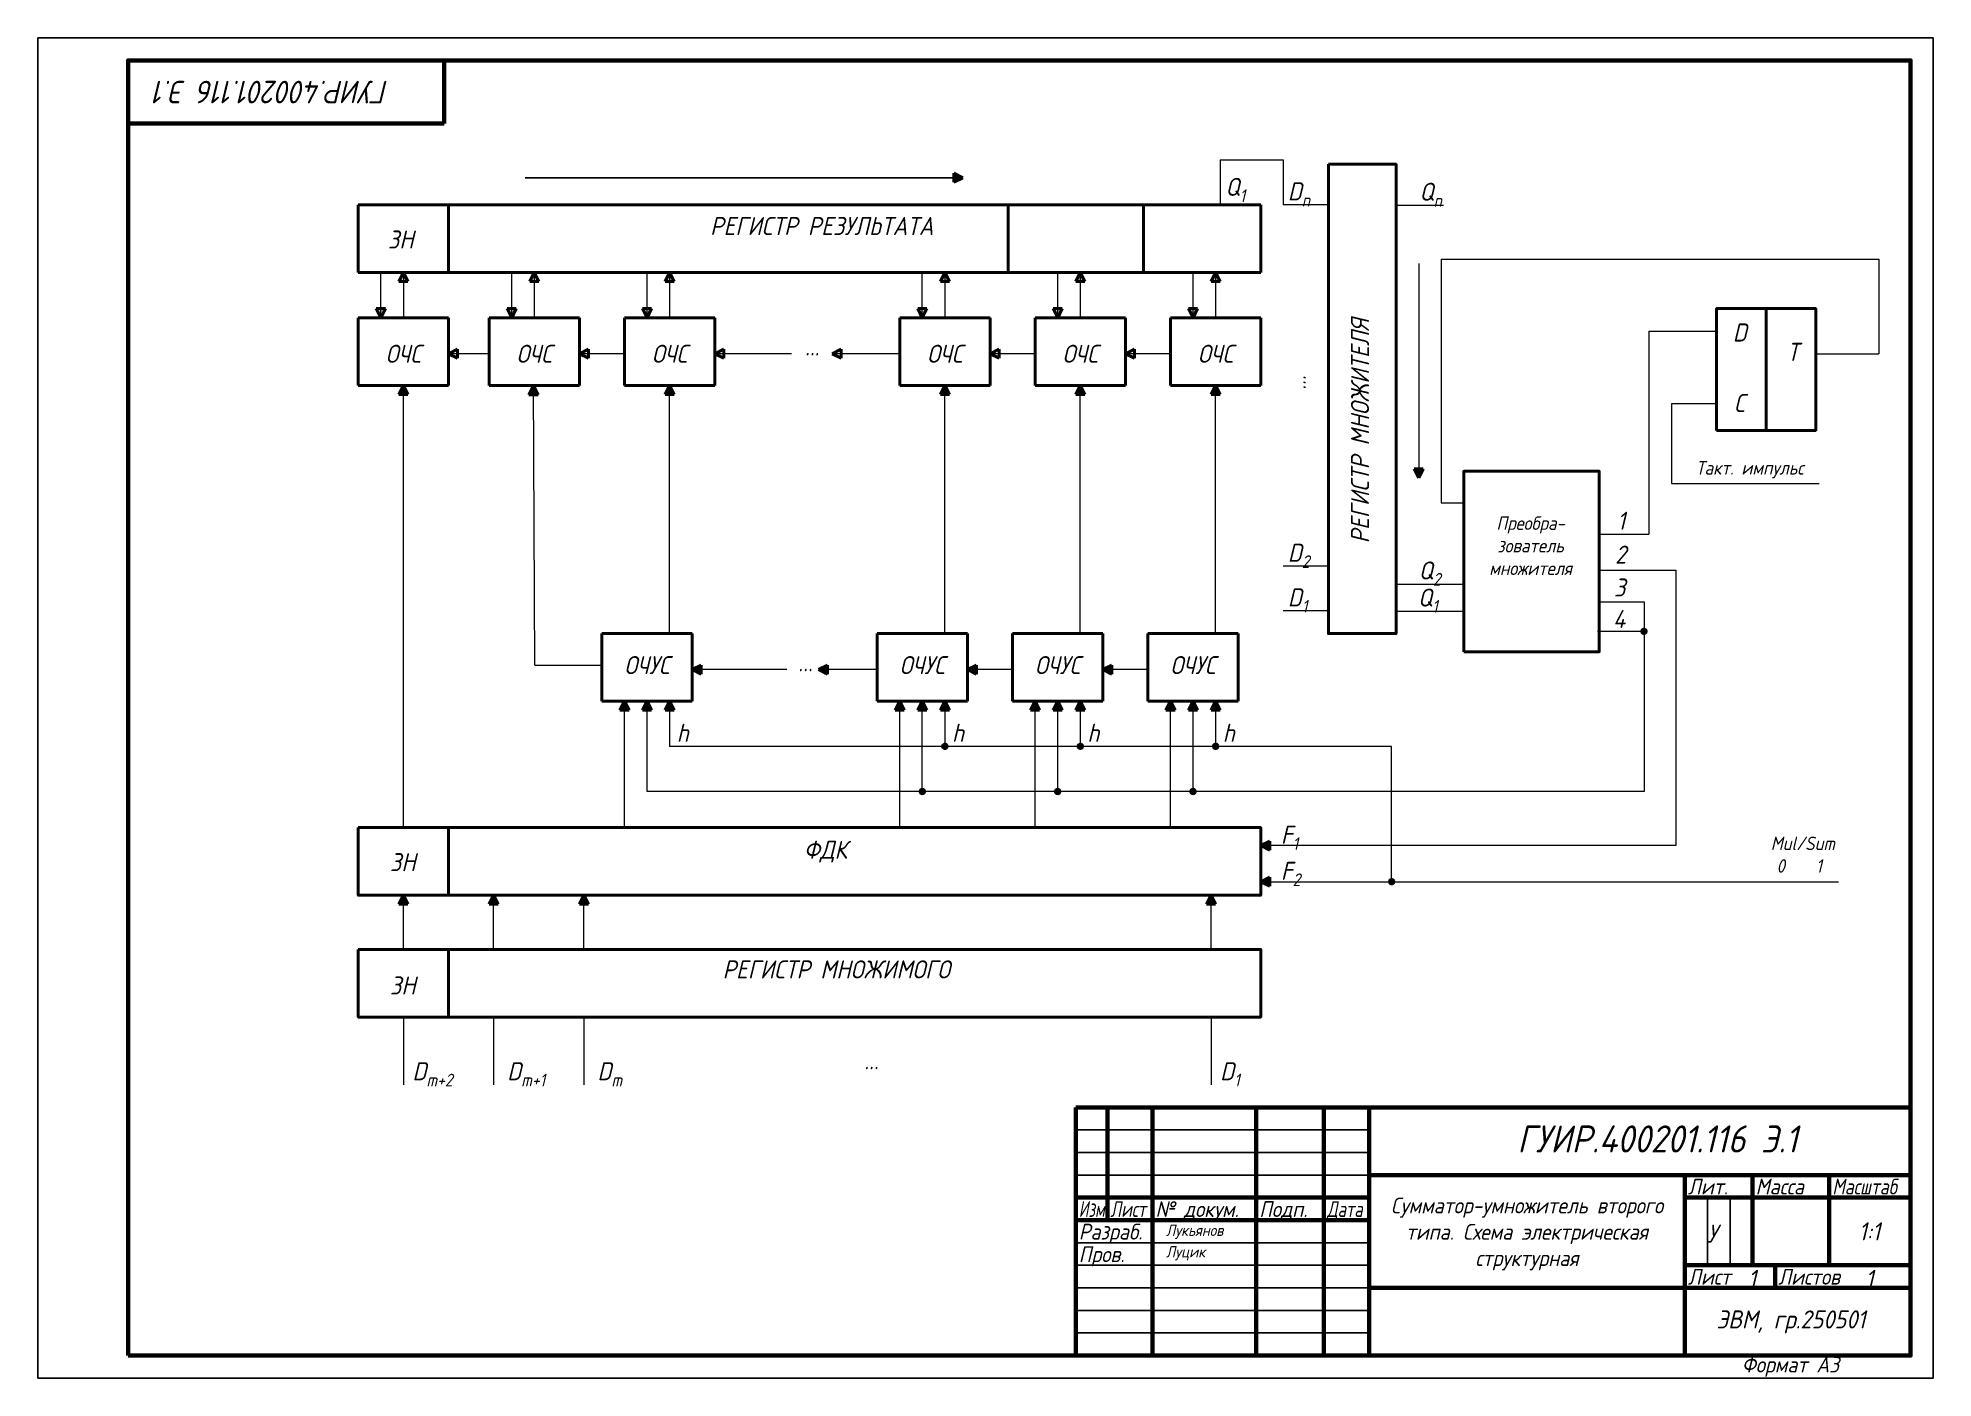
# Model space of a CAD drawing. Header units: millimetres. Extents: x 23 to 443, y 17 to 314.
import ezdxf

# ---------------------------------------------------------------- set-up
doc = ezdxf.new("R2010")
doc.units = ezdxf.units.MM
doc.header["$LTSCALE"] = 0.5
doc.layers.get('0').update_dxf_attribs({"lineweight": 60})
doc.layers.get('Defpoints').update_dxf_attribs({"color": 5})
doc.layers.add('4-текст', color=7, linetype='Continuous', true_color=0x00ad00)
doc.layers.add('провода', color=122, linetype='Continuous', lineweight=15)
doc.layers.add('фигуры', color=7, linetype='Continuous', lineweight=40)
doc.styles.get("Standard").update_dxf_attribs({"font": 'isocpeui.ttf', "width": 0.9})

msp = doc.modelspace()

# ---------------------------------------------------------------- hatches: boundary and pattern name
at = {"layer": 'провода', "true_color": 0x000000}
h = msp.add_hatch(color=18, dxfattribs=at)
h.dxf.hatch_style = 1
h.paths.add_polyline_path([(330, 218.52), (329, 218.52), (329, 216.52), (329, 216.52)])
h.paths.add_polyline_path([(329, 218.52), (328, 218.52), (329, 216.52)])
at = {"layer": 'фигуры', "true_color": 0x000000}
h = msp.add_hatch(color=18, dxfattribs=at)
h.dxf.hatch_style = 1
h.paths.add_polyline_path([(225.96, 283.01), (225.96, 282), (227.96, 283), (227.92, 283.02)])
h.paths.add_polyline_path([(225.96, 284), (225.96, 283.01), (227.92, 283.02)])
h = msp.add_hatch(color=18, dxfattribs=at)
h.dxf.hatch_style = 1
h.paths.add_polyline_path([(100, 254), (99, 254), (99, 252)])
h.paths.add_polyline_path([(99, 254), (98, 254), (99, 252)])
h.paths.add_polyline_path([(104, 262), (104, 260), (105, 260)])
h.paths.add_polyline_path([(104, 262), (103, 260), (104, 260)])
h = msp.add_hatch(color=18, dxfattribs=at)
h.dxf.hatch_style = 1
h.paths.add_polyline_path([(129, 254), (128, 254), (128, 252)])
h.paths.add_polyline_path([(128, 254), (127, 254), (128, 252)])
h.paths.add_polyline_path([(133, 262), (133, 260), (134, 260)])
h.paths.add_polyline_path([(133, 262), (132, 260), (133, 260)])
h = msp.add_hatch(color=18, dxfattribs=at)
h.dxf.hatch_style = 1
h.paths.add_polyline_path([(159, 254), (158, 254), (158, 252)])
h.paths.add_polyline_path([(158, 254), (157, 254), (158, 252)])
h.paths.add_polyline_path([(163, 262), (163, 260), (164, 260)])
h.paths.add_polyline_path([(163, 262), (162, 260), (163, 260)])
h = msp.add_hatch(color=18, dxfattribs=at)
h.dxf.hatch_style = 1
h.paths.add_polyline_path([(220, 254), (219, 254), (219, 252)])
h.paths.add_polyline_path([(219, 254), (218, 254), (219, 252)])
h.paths.add_polyline_path([(224, 262), (224, 260), (225, 260)])
h.paths.add_polyline_path([(224, 262), (223, 260), (224, 260)])
h = msp.add_hatch(color=18, dxfattribs=at)
h.dxf.hatch_style = 1
h.paths.add_polyline_path([(250, 254), (249, 254), (249, 252)])
h.paths.add_polyline_path([(249, 254), (248, 254), (249, 252)])
h.paths.add_polyline_path([(254, 262), (254, 260), (255, 260)])
h.paths.add_polyline_path([(254, 262), (253, 260), (254, 260)])
h = msp.add_hatch(color=18, dxfattribs=at)
h.dxf.hatch_style = 1
h.paths.add_polyline_path([(280, 254), (279, 254), (279, 252)])
h.paths.add_polyline_path([(279, 254), (278, 254), (279, 252)])
h.paths.add_polyline_path([(284, 262), (284, 260), (285, 260)])
h.paths.add_polyline_path([(284, 262), (283, 260), (284, 260)])
h = msp.add_hatch(color=18, dxfattribs=at)
h.dxf.hatch_style = 1
h.paths.add_polyline_path([(103.99, 235), (105, 235), (104, 237), (103.98, 236.96)])
h.paths.add_polyline_path([(103, 235), (103.99, 235), (103.98, 236.96)])
h = msp.add_hatch(color=18, dxfattribs=at)
h.dxf.hatch_style = 1
h.paths.add_polyline_path([(132.82, 234.9), (133.83, 234.9), (132.83, 236.9), (132.81, 236.87)])
h.paths.add_polyline_path([(131.83, 234.9), (132.82, 234.9), (132.81, 236.87)])
h = msp.add_hatch(color=18, dxfattribs=at)
h.dxf.hatch_style = 1
h.paths.add_polyline_path([(162.99, 235), (164, 235), (163, 237), (162.98, 236.96)])
h.paths.add_polyline_path([(162, 235), (162.99, 235), (162.98, 236.96)])
h = msp.add_hatch(color=18, dxfattribs=at)
h.dxf.hatch_style = 1
h.paths.add_polyline_path([(223.99, 235), (225, 235), (224, 237), (223.98, 236.96)])
h.paths.add_polyline_path([(223, 235), (223.99, 235), (223.98, 236.96)])
h = msp.add_hatch(color=18, dxfattribs=at)
h.dxf.hatch_style = 1
h.paths.add_polyline_path([(253.99, 235), (255, 235), (254, 237), (253.98, 236.96)])
h.paths.add_polyline_path([(253, 235), (253.99, 235), (253.98, 236.96)])
h = msp.add_hatch(color=18, dxfattribs=at)
h.dxf.hatch_style = 1
h.paths.add_polyline_path([(283.99, 235), (285, 235), (284, 237), (283.98, 236.96)])
h.paths.add_polyline_path([(283, 235), (283.99, 235), (283.98, 236.96)])
at = {"layer": 'фигуры'}
h = msp.add_hatch(color=256, dxfattribs=at)
h.dxf.hatch_style = 1
h.paths.add_polyline_path([(378.92, 182.99), (378.92, 181.99, 0.414214), (379.42, 182.49, 0.414214)])
h.paths.add_polyline_path([(378.92, 182.99, 0.414214), (378.42, 182.49), (378.92, 182.49)])
h.paths.add_polyline_path([(378.92, 182.49), (378.42, 182.49, 0.414214), (378.92, 181.99)])
h = msp.add_hatch(color=256, dxfattribs=at)
h.dxf.hatch_style = 1
h.paths.add_polyline_path([(168, 174), (170, 173), (170, 174)])
h.paths.add_polyline_path([(170, 174), (170, 175), (168, 174)])
h = msp.add_hatch(color=256, dxfattribs=at)
h.dxf.hatch_style = 1
h.paths.add_polyline_path([(196, 174), (198, 173), (198, 174)])
h.paths.add_polyline_path([(198, 174), (198, 175), (196, 174)])
h = msp.add_hatch(color=256, dxfattribs=at)
h.dxf.hatch_style = 1
h.paths.add_polyline_path([(229, 174), (231, 173), (231, 174)])
h.paths.add_polyline_path([(231, 174), (231, 175), (229, 174)])
h = msp.add_hatch(color=256, dxfattribs=at)
h.dxf.hatch_style = 1
h.paths.add_polyline_path([(259, 174), (261, 173), (261, 174)])
h.paths.add_polyline_path([(261, 174), (261, 175), (259, 174)])
at = {"layer": 'фигуры', "true_color": 0x000000}
h = msp.add_hatch(color=18, dxfattribs=at)
h.dxf.hatch_style = 1
h.paths.add_polyline_path([(152.99, 165), (154, 165), (153, 167), (152.98, 166.96)])
h.paths.add_polyline_path([(152, 165), (152.99, 165), (152.98, 166.96)])
h = msp.add_hatch(color=18, dxfattribs=at)
h.dxf.hatch_style = 1
h.paths.add_polyline_path([(157.99, 165), (159, 165), (158, 167), (157.98, 166.96)])
h.paths.add_polyline_path([(157, 165), (157.99, 165), (157.98, 166.96)])
h = msp.add_hatch(color=18, dxfattribs=at)
h.dxf.hatch_style = 1
h.paths.add_polyline_path([(162.99, 165), (164, 165), (163, 167), (162.98, 166.96)])
h.paths.add_polyline_path([(162, 165), (162.99, 165), (162.98, 166.96)])
h = msp.add_hatch(color=18, dxfattribs=at)
h.dxf.hatch_style = 1
h.paths.add_polyline_path([(213.99, 165), (215, 165), (214, 167), (213.98, 166.96)])
h.paths.add_polyline_path([(213, 165), (213.99, 165), (213.98, 166.96)])
h = msp.add_hatch(color=18, dxfattribs=at)
h.dxf.hatch_style = 1
h.paths.add_polyline_path([(218.99, 165), (220, 165), (219, 167), (218.98, 166.96)])
h.paths.add_polyline_path([(218, 165), (218.99, 165), (218.98, 166.96)])
h = msp.add_hatch(color=18, dxfattribs=at)
h.dxf.hatch_style = 1
h.paths.add_polyline_path([(223.99, 165), (225, 165), (224, 167), (223.98, 166.96)])
h.paths.add_polyline_path([(223, 165), (223.99, 165), (223.98, 166.96)])
h = msp.add_hatch(color=18, dxfattribs=at)
h.dxf.hatch_style = 1
h.paths.add_polyline_path([(243.99, 165), (245, 165), (244, 167), (243.98, 166.96)])
h.paths.add_polyline_path([(243, 165), (243.99, 165), (243.98, 166.96)])
h = msp.add_hatch(color=18, dxfattribs=at)
h.dxf.hatch_style = 1
h.paths.add_polyline_path([(248.99, 165), (250, 165), (249, 167), (248.98, 166.96)])
h.paths.add_polyline_path([(248, 165), (248.99, 165), (248.98, 166.96)])
h = msp.add_hatch(color=18, dxfattribs=at)
h.dxf.hatch_style = 1
h.paths.add_polyline_path([(253.99, 165), (255, 165), (254, 167), (253.98, 166.96)])
h.paths.add_polyline_path([(253, 165), (253.99, 165), (253.98, 166.96)])
h = msp.add_hatch(color=18, dxfattribs=at)
h.dxf.hatch_style = 1
h.paths.add_polyline_path([(273.99, 165), (275, 165), (274, 167), (273.98, 166.96)])
h.paths.add_polyline_path([(273, 165), (273.99, 165), (273.98, 166.96)])
h = msp.add_hatch(color=18, dxfattribs=at)
h.dxf.hatch_style = 1
h.paths.add_polyline_path([(278.99, 165), (280, 165), (279, 167), (278.98, 166.96)])
h.paths.add_polyline_path([(278, 165), (278.99, 165), (278.98, 166.96)])
h = msp.add_hatch(color=18, dxfattribs=at)
h.dxf.hatch_style = 1
h.paths.add_polyline_path([(283.99, 165), (285, 165), (284, 167), (283.98, 166.96)])
h.paths.add_polyline_path([(283, 165), (283.99, 165), (283.98, 166.96)])
h = msp.add_hatch(color=18, dxfattribs=at)
h.dxf.hatch_style = 1
h.paths.add_polyline_path([(296, 134.99), (296, 136), (294, 135), (294.04, 134.98)])
h.paths.add_polyline_path([(296, 134), (296, 134.99), (294.04, 134.98)])
h = msp.add_hatch(color=18, dxfattribs=at)
h.dxf.hatch_style = 1
h.paths.add_polyline_path([(296, 126.99), (296, 128), (294, 127), (294.04, 126.98)])
h.paths.add_polyline_path([(296, 126), (296, 126.99), (294.04, 126.98)])
at = {"layer": 'фигуры'}
h = msp.add_hatch(color=256, dxfattribs=at)
h.dxf.hatch_style = 1
h.paths.add_polyline_path([(323.02, 127.5), (323.02, 127), (323.5, 127, 0.40438)])
h.paths.add_polyline_path([(323.02, 127.5, 0.424713), (322.5, 127, 0.000506), (322.5, 127), (323.02, 127)])
h.paths.add_polyline_path([(323.5, 127), (323.02, 127), (322.5, 127, 0.997978)])
at = {"layer": 'фигуры', "true_color": 0x000000}
h = msp.add_hatch(color=18, dxfattribs=at)
h.dxf.hatch_style = 1
h.paths.add_polyline_path([(103.99, 122), (105, 122), (104, 124), (103.98, 123.96)])
h.paths.add_polyline_path([(103, 122), (103.99, 122), (103.98, 123.96)])
h = msp.add_hatch(color=18, dxfattribs=at)
h.dxf.hatch_style = 1
h.paths.add_polyline_path([(123.99, 122), (125, 122), (124, 124), (123.98, 123.96)])
h.paths.add_polyline_path([(123, 122), (123.99, 122), (123.98, 123.96)])
h = msp.add_hatch(color=18, dxfattribs=at)
h.dxf.hatch_style = 1
h.paths.add_polyline_path([(143.99, 122), (145, 122), (144, 124), (143.98, 123.96)])
h.paths.add_polyline_path([(143, 122), (143.99, 122), (143.98, 123.96)])
h = msp.add_hatch(color=18, dxfattribs=at)
h.dxf.hatch_style = 1
h.paths.add_polyline_path([(282.99, 122), (284, 122), (283, 124), (282.98, 123.96)])
h.paths.add_polyline_path([(282, 122), (282.99, 122), (282.98, 123.96)])

# ---------------------------------------------------------------- linework, layer by layer
for p, q in [((43, 309), (43, 295)), ((113, 295), (113, 309)), ((43, 295), (113, 295)), ((388, 62), (388, 57))]:
    msp.add_line(p, q)
at = {"lineweight": 40}
for p, q in [((238, 277), (238, 262)), ((268, 277), (268, 262)), ((406, 254), (406, 227))]:
    msp.add_line(p, q, dxfattribs=at)
at = {"lineweight": 60}
for p, q in [((438, 77), (253, 77)), ((253, 22), (253, 77)), ((260, 77), (260, 52)), ((270, 22), (270, 77)), ((293, 77), (293, 22)), ((308, 22), (308, 77)), ((318, 77), (318, 22)), ((318, 62), (438, 62)), ((388, 22), (388, 62)), ((403, 62), (403, 42)), ((420, 42), (420, 62)), ((253, 57), (318, 57)), ((388, 57), (438, 57)), ((253, 52), (318, 52)), ((388, 42), (438, 42)), ((408, 37), (408, 42)), ((318, 37), (438, 37))]:
    msp.add_line(p, q, dxfattribs=at)
at = {"lineweight": -3}
for p, q in [((253, 72), (318, 72)), ((253, 67), (318, 67)), ((253, 62), (318, 62)), ((393, 42), (393, 57)), ((398, 57), (398, 42)), ((253, 47), (318, 47)), ((253, 42), (318, 42)), ((253, 37), (318, 37)), ((253, 32), (318, 32)), ((253, 27), (318, 27))]:
    msp.add_line(p, q, dxfattribs=at)
at = {"lineweight": 60}
msp.add_lwpolyline([(43, 22), (438, 22), (438, 309), (43, 309)], close=True, dxfattribs=at)
at = {"layer": 'Defpoints'}
msp.add_lwpolyline([(23, 17), (443, 17), (443, 314), (23, 314)], close=True, dxfattribs=at)
at = {"layer": 'провода'}
for p, q in [((285, 287), (299, 287)), ((285, 287), (285, 277)), ((299, 287), (299, 277)), ((131, 283.03), (226.43, 283.03)), ((131, 283.03), (226.43, 283.03)), ((131, 282.97), (226.43, 282.97)), ((131, 282.97), (226.43, 282.97)), ((309, 277), (299, 277)), ((324, 276.9), (334.5, 276.9)), ((334, 265), (334, 211)), ((334, 265), (431, 265)), ((431, 265), (431, 244)), ((99, 252), (99, 262)), ((104, 262), (104, 252)), ((128, 252), (128, 262)), ((133, 262), (133, 252)), ((158, 252), (158, 262)), ((163, 262), (163, 252)), ((219, 252), (219, 262)), ((224, 262), (224, 252)), ((249, 252), (249, 262)), ((254, 262), (254, 252)), ((279, 252), (279, 262)), ((284, 262), (284, 252)), ((329, 264), (329, 216.5)), ((380, 249), (380, 204)), ((380, 249), (395, 249)), ((122.81, 244), (114, 244)), ((153, 244), (143, 244)), ((190, 244), (173, 244)), ((214, 244), (199, 244)), ((244, 244), (234, 244)), ((274, 244), (264, 244)), ((417, 244), (431, 244)), ((104, 139), (104, 237)), ((133.1, 175), (132.81, 236.94)), ((163, 182), (163, 237)), ((224, 182), (224, 237)), ((254, 182), (254, 237)), ((284, 182), (284, 237)), ((309, 232), (309, 232)), ((385, 233), (395.09, 233)), ((385, 233), (385, 215.27)), ((385, 215.27), (417.72, 215.27)), ((334, 211), (339.05, 211)), ((369, 204), (380, 204)), ((309, 196.9), (299, 196.9)), ((368.94, 196.02), (386, 196.02)), ((386, 196.02), (386, 135)), ((323.83, 192.97), (338.83, 192.97)), ((368.91, 189.03), (379, 189.03)), ((379, 189.03), (379, 147)), ((309, 187), (299, 187)), ((324, 186.97), (339, 186.97)), ((368.62, 182.5), (378.62, 182.5)), ((133.1, 175), (148, 175)), ((189, 174), (168, 174)), ((209, 174), (196, 174)), ((239, 174), (229, 174)), ((269, 174), (259, 174)), ((153, 139), (153, 167)), ((158, 147), (158, 167)), ((163, 167), (163, 157)), ((214, 139), (214, 167)), ((219, 147), (219, 167)), ((224, 167), (224, 157)), ((244, 139), (244, 167)), ((249, 147), (249, 167)), ((254, 167), (254, 157)), ((274, 139), (274, 167)), ((279, 147), (279, 167)), ((284, 167), (284, 157)), ((323, 157), (163, 157)), ((323, 127), (323, 156.96)), ((379, 147), (158, 147)), ((386, 135), (294, 135)), ((294, 127), (422, 127)), ((104, 112), (104, 124)), ((124, 112), (124, 124)), ((144, 112), (144, 124)), ((283, 112), (283, 124)), ((104, 97), (104, 82)), ((124, 97), (124, 82)), ((144, 97), (144, 82)), ((283, 97), (283, 82))]:
    msp.add_line(p, q, dxfattribs=at)
at = {"layer": 'фигуры'}
for p, q in [((227.96, 283), (225.96, 284)), ((225.96, 284), (225.96, 282)), ((227.96, 283), (225.96, 282)), ((294, 277), (94, 277)), ((94, 277), (94, 262)), ((114, 262), (114, 277)), ((294, 262), (294, 277)), ((94, 262), (294, 262)), ((104, 262), (103, 260)), ((104, 262), (105, 260)), ((133, 262), (132, 260)), ((133, 262), (134, 260)), ((163, 262), (162, 260)), ((163, 262), (164, 260)), ((224, 262), (223, 260)), ((224, 262), (225, 260)), ((254, 262), (253, 260)), ((254, 262), (255, 260)), ((284, 262), (283, 260)), ((284, 262), (285, 260)), ((103, 260), (105, 260)), ((132, 260), (134, 260)), ((162, 260), (164, 260)), ((223, 260), (225, 260)), ((253, 260), (255, 260)), ((283, 260), (285, 260)), ((114, 252), (94, 252)), ((94, 252), (94, 237)), ((100, 254), (98, 254)), ((98, 254), (99, 252)), ((99, 252), (100, 254)), ((114, 237), (114, 252)), ((129, 254), (127, 254)), ((127, 254), (128, 252)), ((128, 252), (129, 254)), ((173, 252), (153, 252)), ((153, 252), (153, 237)), ((159, 254), (157, 254)), ((157, 254), (158, 252)), ((158, 252), (159, 254)), ((173, 237), (173, 252)), ((220, 254), (218, 254)), ((218, 254), (219, 252)), ((219, 252), (220, 254)), ((264, 252), (244, 252)), ((244, 252), (244, 237)), ((250, 254), (248, 254)), ((248, 254), (249, 252)), ((249, 252), (250, 254)), ((264, 237), (264, 252)), ((294, 252), (274, 252)), ((274, 252), (274, 237)), ((280, 254), (278, 254)), ((278, 254), (279, 252)), ((279, 252), (280, 254)), ((294, 237), (294, 252)), ((143, 252), (123, 252)), ((123, 252), (123, 237)), ((143, 237), (143, 252)), ((234, 252), (214, 252)), ((214, 252), (214, 237)), ((234, 237), (234, 252)), ((114, 244), (116, 245)), ((116, 243), (114, 244)), ((116, 245), (116, 243)), ((143, 244), (145, 245)), ((145, 243), (143, 244)), ((145, 245), (145, 243)), ((173, 244), (175, 245)), ((175, 243), (173, 244)), ((175, 245), (175, 243)), ((199, 244), (201, 245)), ((201, 243), (199, 244)), ((201, 245), (201, 243)), ((234, 244), (236, 245)), ((236, 243), (234, 244)), ((236, 245), (236, 243)), ((264, 244), (266, 245)), ((266, 243), (264, 244)), ((266, 245), (266, 243)), ((94, 237), (114, 237)), ((104, 237), (103, 235)), ((104, 237), (105, 235)), ((123, 237), (143, 237)), ((132.83, 236.9), (131.83, 234.9)), ((132.83, 236.9), (133.83, 234.9)), ((153, 237), (173, 237)), ((163, 237), (162, 235)), ((163, 237), (164, 235)), ((214, 237), (234, 237)), ((224, 237), (223, 235)), ((224, 237), (225, 235)), ((244, 237), (264, 237)), ((254, 237), (253, 235)), ((254, 237), (255, 235)), ((274, 237), (294, 237)), ((284, 237), (283, 235)), ((284, 237), (285, 235)), ((103, 235), (105, 235)), ((131.83, 234.9), (133.83, 234.9)), ((162, 235), (164, 235)), ((223, 235), (225, 235)), ((253, 235), (255, 235)), ((283, 235), (285, 235)), ((329, 216.52), (328, 218.52)), ((330, 218.52), (328, 218.52)), ((329, 216.52), (330, 218.52)), ((148, 167), (148, 182)), ((148, 182), (168, 182)), ((168, 182), (168, 167)), ((209, 167), (209, 182)), ((209, 182), (229, 182)), ((229, 182), (229, 167)), ((239, 167), (239, 182)), ((239, 182), (259, 182)), ((259, 182), (259, 167)), ((269, 167), (269, 182)), ((269, 182), (289, 182)), ((289, 182), (289, 167)), ((170, 175), (168, 174)), ((168, 174), (170, 173)), ((170, 173), (170, 175)), ((198, 175), (196, 174)), ((196, 174), (198, 173)), ((198, 173), (198, 175)), ((231, 175), (229, 174)), ((229, 174), (231, 173)), ((231, 173), (231, 175)), ((261, 175), (259, 174)), ((259, 174), (261, 173)), ((261, 173), (261, 175)), ((168, 167), (148, 167)), ((153, 167), (152, 165)), ((152, 165), (154, 165)), ((153, 167), (154, 165)), ((158, 167), (157, 165)), ((157, 165), (159, 165)), ((158, 167), (159, 165)), ((163, 167), (162, 165)), ((162, 165), (164, 165)), ((163, 167), (164, 165)), ((229, 167), (209, 167)), ((214, 167), (213, 165)), ((213, 165), (215, 165)), ((214, 167), (215, 165)), ((219, 167), (218, 165)), ((218, 165), (220, 165)), ((219, 167), (220, 165)), ((224, 167), (223, 165)), ((223, 165), (225, 165)), ((224, 167), (225, 165)), ((259, 167), (239, 167)), ((244, 167), (243, 165)), ((243, 165), (245, 165)), ((244, 167), (245, 165)), ((249, 167), (248, 165)), ((248, 165), (250, 165)), ((249, 167), (250, 165)), ((254, 167), (253, 165)), ((253, 165), (255, 165)), ((254, 167), (255, 165)), ((289, 167), (269, 167)), ((274, 167), (273, 165)), ((273, 165), (275, 165)), ((274, 167), (275, 165)), ((279, 167), (278, 165)), ((278, 165), (280, 165)), ((279, 167), (280, 165)), ((284, 167), (283, 165)), ((283, 165), (285, 165)), ((284, 167), (285, 165)), ((114, 124), (114, 139)), ((294, 135), (296, 136)), ((294, 135), (296, 134)), ((296, 134), (296, 136)), ((294, 127), (296, 128)), ((294, 127), (296, 126)), ((296, 126), (296, 128)), ((104, 124), (103, 122)), ((103, 122), (105, 122)), ((104, 124), (105, 122)), ((124, 124), (123, 122)), ((123, 122), (125, 122)), ((124, 124), (125, 122)), ((144, 124), (143, 122)), ((143, 122), (145, 122)), ((144, 124), (145, 122)), ((283, 124), (282, 122)), ((282, 122), (284, 122)), ((283, 124), (284, 122)), ((114, 97), (114, 112))]:
    msp.add_line(p, q, dxfattribs=at)
for points in [[(309, 286), (324, 286), (324, 182), (309, 182)], [(395, 227), (417, 227), (417, 254), (395, 254)], [(339, 177.97), (369, 177.97), (369, 217.97), (339, 217.97)], [(94, 139), (294, 139), (294, 124), (94, 124)], [(94, 112), (294, 112), (294, 97), (94, 97)]]:
    msp.add_lwpolyline(points, close=True, dxfattribs=at)
for centre in [(378.92, 182.49), (224, 157), (254, 157), (284, 157), (219, 147), (249, 147), (279, 147), (323, 127)]:
    msp.add_circle(centre, 0.5, dxfattribs=at)

# ---------------------------------------------------------------- texts
at = {"lineweight": -3, "width": 0.9}
msp.add_text('Формат А3', height=3.5, dxfattribs=at).set_placement((400.6, 18.25))
at = {"layer": '4-текст', "lineweight": -3}
for s, width, p in [('Лит.', 0.9, (388.67, 57.7)), ('Масса', 0.9, (403.67, 57.7)), ('Масштаб', 0.8, (420.67, 57.7)), ('Изм.', 0.7, (253.67, 52.7)), ('Лист', 0.75, (260.67, 52.7)), ('№ докум.', 0.9, (270.67, 52.7)), ('Подп.', 0.9, (293.67, 52.7)), ('Дата', 0.75, (308.67, 52.7)), ('Разраб.', 0.9, (253.67, 47.7)), ('Пров.', 0.9, (253.67, 42.7)), ('Лист', 0.9, (388.67, 37.7)), ('Листов', 0.9, (408.67, 37.7))]:
    msp.add_text(s, height=3.5, dxfattribs=dict(at, width=width)).set_placement(p)
at = {"layer": 'провода', "width": 0.9}
for s, p in [('У', (393, 47)), ('1:1', (426.51, 47.52)), ('1', (402, 37)), ('1', (428, 37))]:
    msp.add_text(s, height=4, dxfattribs=at).set_placement(p)
at = {"layer": 'провода', "insert": (49, 302), "char_height": 5, "attachment_point": 6, "rotation": 180}
msp.add_mtext_dynamic_manual_height_columns('ГУИР.400201.116 Э.1', width=70, gutter_width=20, heights=[0], dxfattribs=at)
at = {"layer": 'провода'}
for s, width, heights, insert, char_height, attachment_point in [('ГУИР.400201.116 Э.1', 70, [0], (413, 70), 6, 6), ('\\pxqc;Сумматор-умножитель второго типа. Схема электрическая структурная', 70, [24.95], (318, 57), 3.5, 1), ('Лукьянов', 23, [0], (273, 51), 2.5, 1), ('Луцик', 23, [0], (273, 46.25), 2.5, 1), ('ЭВМ, гр.250501', 50, [0], (395, 32), 4, 1)]:
    msp.add_mtext_dynamic_manual_height_columns(s, width=width, gutter_width=20, heights=heights, dxfattribs=dict(at, insert=insert, char_height=char_height, attachment_point=attachment_point))
at = {"layer": 'фигуры', "width": 0.9}
for s, p in [('1', (373, 205)), ('2', (372.53, 197.49)), ('3', (372.29, 190.2)), ('4', (372.07, 183.23)), ('h', (164.57, 158)), ('h', (225.57, 158)), ('h', (255.57, 158)), ('h', (285.57, 158))]:
    msp.add_text(s, height=4, dxfattribs=at).set_placement(p)
at = {"layer": 'фигуры', "attachment_point": 1}
for s, width, heights, insert, char_height in [('\\A1;Q{\\H0.7x;\\S^ 1;}', 8, [0], (286.17, 282.99), 4), ('\\A1;D{\\H0.7x;\\S^ n;}', 8, [4], (300, 282), 4), ('\\A1;Q{\\H0.7x;\\S^ n;}', 8, [0], (329.17, 281.91), 4), ('РЕГИСТР РЕЗУЛЬТАТА', 178.2348, [5.49], (171.97, 274.31), 4), ('\\PЗН', 15, [0], (100.55, 277.99), 4), ('\\A1;D', 8, [0], (398.61, 250.72), 4), ('\\pxqc;ОЧС', 30, [0], (89, 246), 4), ('\\pxqc;ОЧС', 30, [0], (118, 246), 4), ('\\pxqc;ОЧС', 30, [0], (148, 246), 4), ('...', 10, [0], (193, 247.63), 4), ('\\pxqc;ОЧС', 30, [0], (209, 246), 4), ('\\pxqc;ОЧС', 30, [0], (239, 246), 4), ('\\pxqc;ОЧС', 30, [0], (269, 246), 4), ('\\A1;T', 8, [0], (410.53, 246.42), 4), ('\\A1;С', 8, [0], (398.9, 235.1), 4), ('\\pxqc;Такт. импульс', 29.6083, [7.24], (387.54, 220.22), 3), ('\\pxqc;Преобра-\\Pзователь\\Pмножителя', 29.6083, [40.23], (339, 207.97), 3), ('\\A1;D{\\H0.7x;\\S^ 2;}', 8, [0], (300, 201.9), 4), ('\\A1;Q{\\H0.7x;\\S^ 2;}', 8, [0], (329, 197.98), 4), ('\\A1;D{\\H0.7x;\\S^ 1;}', 8, [0], (300, 192), 4), ('\\A1;Q{\\H0.7x;\\S^ 1;}', 8, [0], (328.83, 191.98), 4), ('\\pxqc;ОЧУС', 30, [0], (143, 177), 4), ('\\pxqc;ОЧУС', 30, [0], (204, 177), 4), ('\\pxqc;ОЧУС', 30, [0], (234, 177), 4), ('\\pxqc;ОЧУС', 30, [0], (264, 177), 4), ('...', 10, [0], (191.5, 177.63), 4), ('\\A1;F{\\H0.7x;\\S^ 1;}', 8, [0], (298.47, 139.4), 4), ('ФДК', 125, [0], (192.74, 136.08), 4), ('\\pxqc;Mul/Sum\\P\\pq*;      0    1 ', 32.2717, [9.96], (398, 137), 3), ('\\PЗН', 15, [0], (101, 140), 4), ('\\A1;F{\\H0.7x;\\S^ 2;}', 8, [0], (298.47, 131.4), 4), ('РЕГИСТР МНОЖИМОГО', 125, [0], (174.74, 109.57), 4), ('\\PЗН', 15, [0], (101, 112.67), 4), ('\\A1;D{\\H0.7x;\\S^ m+2;}', 8, [0], (106, 87.01), 4), ('\\A1;\\pxt1;D{\\H0.7x;\\S^ m+1;}', 8, [0], (127, 87.01), 4), ('\\A1;D{\\H0.7x;\\S^ m;}', 8, [4], (147, 87.01), 4), ('...', 10, [0], (206.11, 89.43), 4), ('\\A1;D{\\H0.7x;\\S^ 1;}', 8, [0], (285, 87.01), 4)]:
    msp.add_mtext_dynamic_manual_height_columns(s, width=width, gutter_width=20, heights=heights, dxfattribs=dict(at, insert=insert, char_height=char_height))
at = {"layer": 'фигуры', "char_height": 4, "attachment_point": 1, "rotation": 90}
for s, width, heights, insert in [('РЕГИСТР МНОЖИТЕЛЯ', 60.8249, [11.45], (314, 202)), ('...', 10, [0], (300, 236))]:
    msp.add_mtext_dynamic_manual_height_columns(s, width=width, gutter_width=20, heights=heights, dxfattribs=dict(at, insert=insert))

doc.saveas('drawing.dxf')
